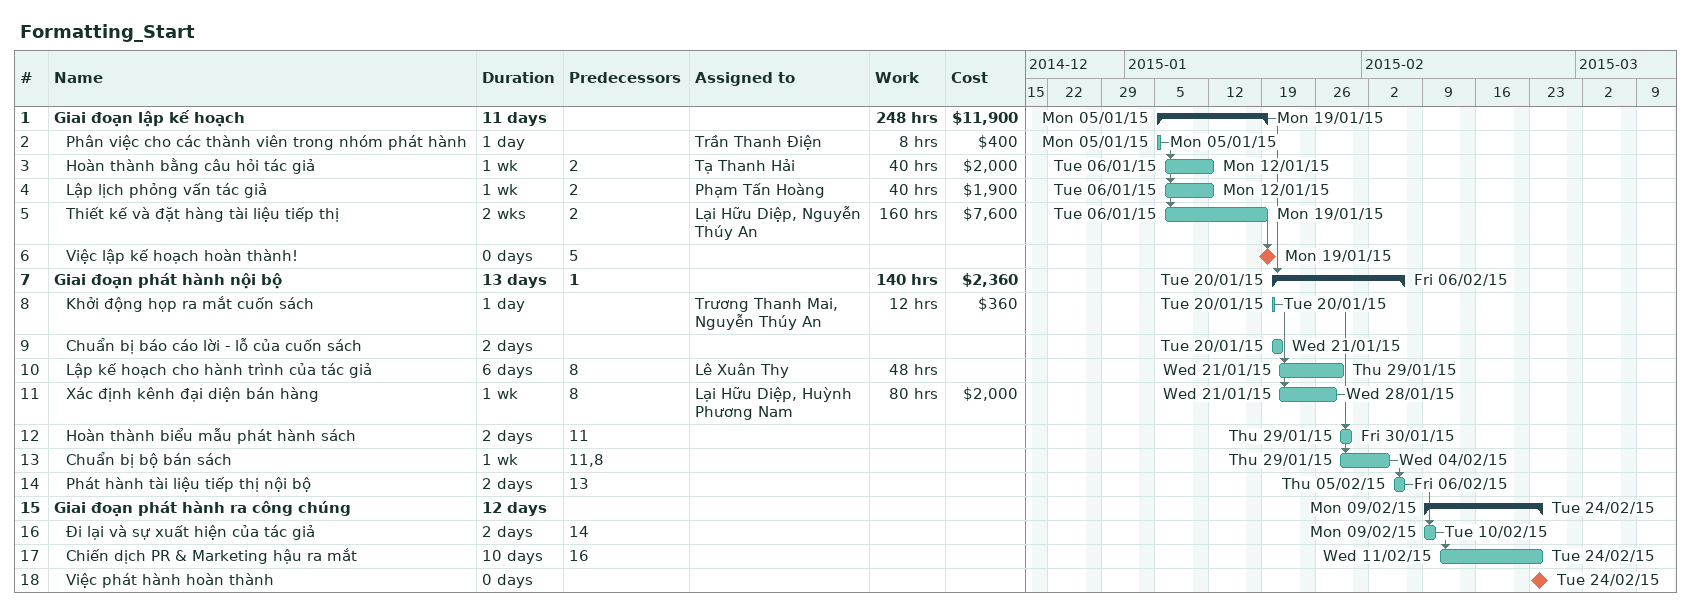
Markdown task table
Formatting_Start

| ID | Level | Task | Duration | Start | Finish | Predecessors | Resources | Work (h) | Cost ($) |
|---|---|---|---|---|---|---|---|---|---|
| 1 | 1 | **Giai đoạn lập kế hoạch** | 11d | 2015-01-05 | 2015-01-19 |  |  | 248 | 11900 |
| 2 | 2 | Phân việc cho các thành viên trong nhóm phát hành | 1d | 2015-01-05 | 2015-01-05 |  | Trần Thanh Điện | 8 | 400 |
| 3 | 2 | Hoàn thành bằng câu hỏi tác giả | 1w | 2015-01-06 | 2015-01-12 | 2 | Tạ Thanh Hải | 40 | 2000 |
| 4 | 2 | Lập lịch phỏng vấn tác giả | 1w | 2015-01-06 | 2015-01-12 | 2 | Phạm Tấn Hoàng | 40 | 1900 |
| 5 | 2 | Thiết kế và đặt hàng tài liệu tiếp thị | 2w | 2015-01-06 | 2015-01-19 | 2 | Lại Hữu Diệp, Nguyễn Thúy An | 160 | 7600 |
| 6 | 2 | Việc lập kế hoạch hoàn thành! | 0d | 2015-01-19 | 2015-01-19 | 5 |  |  |  |
| 7 | 1 | **Giai đoạn phát hành nội bộ** | 13d | 2015-01-20 | 2015-02-06 | 1 |  | 140 | 2360 |
| 8 | 2 | Khởi động họp ra mắt cuốn sách | 1d | 2015-01-20 | 2015-01-20 |  | Trương Thanh Mai, Nguyễn Thúy An | 12 | 360 |
| 9 | 2 | Chuẩn bị báo cáo lời - lỗ của cuốn sách | 2d | 2015-01-20 | 2015-01-21 |  |  |  |  |
| 10 | 2 | Lập kế hoạch cho hành trình của tác giả | 6d | 2015-01-21 | 2015-01-29 | 8 | Lê Xuân Thy | 48 |  |
| 11 | 2 | Xác định kênh đại diện bán hàng | 1w | 2015-01-21 | 2015-01-28 | 8 | Lại Hữu Diệp, Huỳnh Phương Nam | 80 | 2000 |
| 12 | 2 | Hoàn thành biểu mẫu phát hành sách | 2d | 2015-01-29 | 2015-01-30 | 11 |  |  |  |
| 13 | 2 | Chuẩn bị bộ bán sách | 1w | 2015-01-29 | 2015-02-04 | 11, 8 |  |  |  |
| 14 | 2 | Phát hành tài liệu tiếp thị nội bộ | 2d | 2015-02-05 | 2015-02-06 | 13 |  |  |  |
| 15 | 1 | **Giai đoạn phát hành ra công chúng** | 12d | 2015-02-09 | 2015-02-24 |  |  |  |  |
| 16 | 2 | Đi lại và sự xuất hiện của tác giả | 2d | 2015-02-09 | 2015-02-10 | 14 |  |  |  |
| 17 | 2 | Chiến dịch PR & Marketing hậu ra mắt | 10d | 2015-02-11 | 2015-02-24 | 16 |  |  |  |
| 18 | 2 | Việc phát hành hoàn thành | 0d | 2015-02-24 | 2015-02-24 |  |  |  |  |
